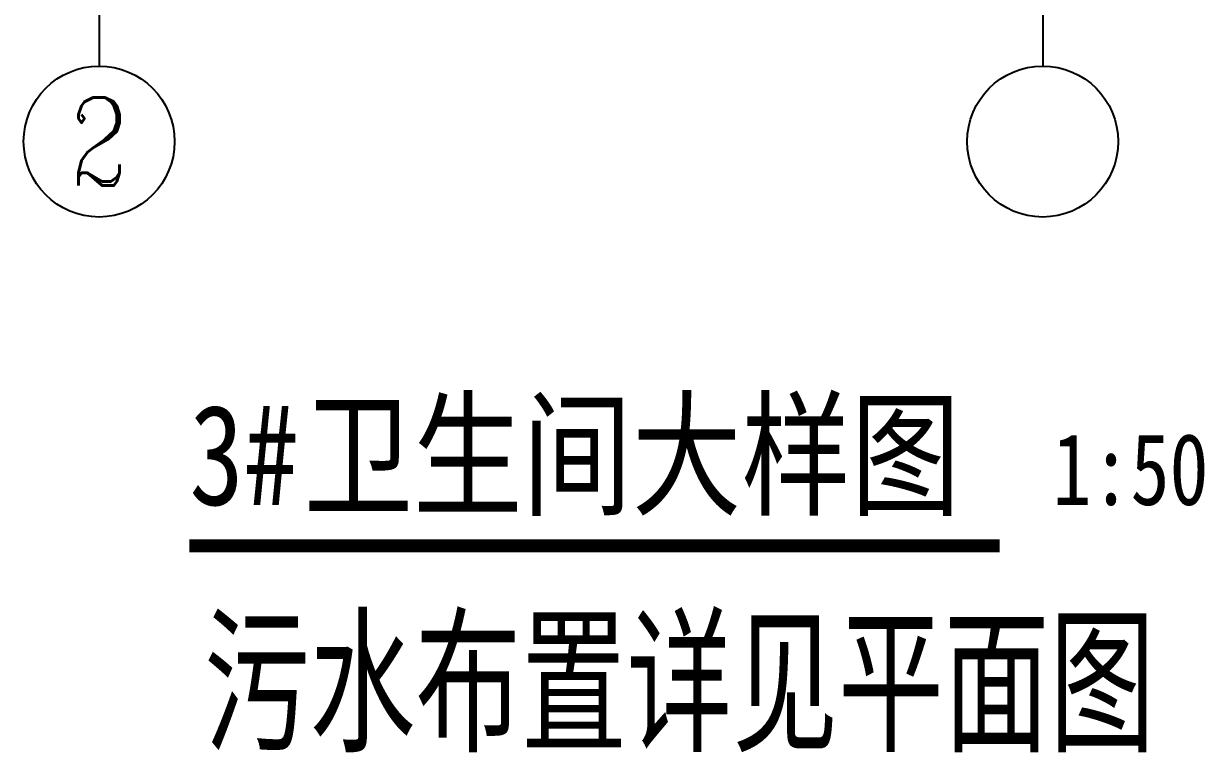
# Model space of a CAD drawing. Extents: x -216126 to 1846968, y -229642 to 543368.
# Drawn here: x 395935 to 399064, y 222874 to 224805 of the extents above; entities that cross this region are included whole.
import ezdxf
from ezdxf.enums import TextEntityAlignment as Align

# ---------------------------------------------------------------- set-up
doc = ezdxf.new("R2010")
doc.units = 0
doc.header["$LTSCALE"] = 1000
doc.header["$MEASUREMENT"] = 0
for name, color, linetype in [('AXIS', 171, 'Continuous'), ('AXIS_TEXT', 7, 'Continuous'), ('DIM_SYMB', 171, 'Continuous'), ('PUB_TEXT', 7, 'Continuous'), ('TWT_TEXT', 7, 'Continuous')]:
    doc.layers.add(name, color=color, linetype=linetype)
doc.styles.add('_TCH_AXIS', font='COMPLEX', dxfattribs={"bigfont": 'GBCBIG'})
doc.styles.add('_TWT_PIPEDN', font='SIMPLEX', dxfattribs={"width": 0.8, "height": 3, "bigfont": 'HZTXT'})
doc.styles.add('COMPLEX', font='COMPLEX')
doc.styles.add('宋体', font='', dxfattribs={"width": 0.8})
doc.styles.get('宋体').set_extended_font_data('SimSun')

# ---------------------------------------------------------------- blocks, each defined once
blk = doc.blocks.new('_AXISO')
blk.add_circle((0, 0), 0.5)
at = {"layer": 'AXIS_TEXT', "style": 'COMPLEX', "width": 1.041667}
blk.add_attdef('A', text='', height=0.56, dxfattribs=at).set_placement((-0.25, -0.28), (0.25, -0.28), align=Align.FIT)

msp = doc.modelspace()

# ---------------------------------------------------------------- linework, layer by layer
at = {"layer": 'AXIS'}
for p, q in [((396135.5, 226692.8), (396135.5, 224692.8)), ((398635.5, 226692.8), (398635.5, 224692.8))]:
    msp.add_line(p, q, dxfattribs=at)
at = {"layer": 'DIM_SYMB', "const_width": 35}
msp.add_lwpolyline([(396374.6, 223421.5), (398521.6, 223421.5)], dxfattribs=at)

# ---------------------------------------------------------------- block references
at = {"layer": 'AXIS'}
ref = msp.add_blockref('_AXISO', (396135.5, 224492.8), dxfattribs=dict(at, xscale=400, yscale=400, zscale=400))
ref.add_attrib('A', '2', dxfattribs={"layer": 'AXIS_TEXT', "height": 233, "style": '_TCH_AXIS'}).set_placement((396057.8, 224376.3), (396213.2, 224376.3), align=Align.FIT)
at = {"layer": 'AXIS', "xscale": 400, "yscale": 400, "zscale": 400}
msp.add_blockref('_AXISO', (398635.5, 224492.8), dxfattribs=at)

# ---------------------------------------------------------------- texts
at = {"layer": 'PUB_TEXT', "style": '宋体', "width": 0.8}
for s, height, p in [('卫生间大样图', 265.82, (396677, 223529.9)), ('3#', 265.82, (396374.6, 223529.9)), ('1:50', 189.87, (398661.6, 223529.9))]:
    msp.add_text(s, height=height, dxfattribs=at).set_placement(p)
at = {"layer": 'TWT_TEXT', "style": '_TWT_PIPEDN', "width": 0.8}
msp.add_text('污水布置详见平面图', height=350, dxfattribs=at).set_placement((396413.3, 222874.7))

doc.saveas('drawing.dxf')
